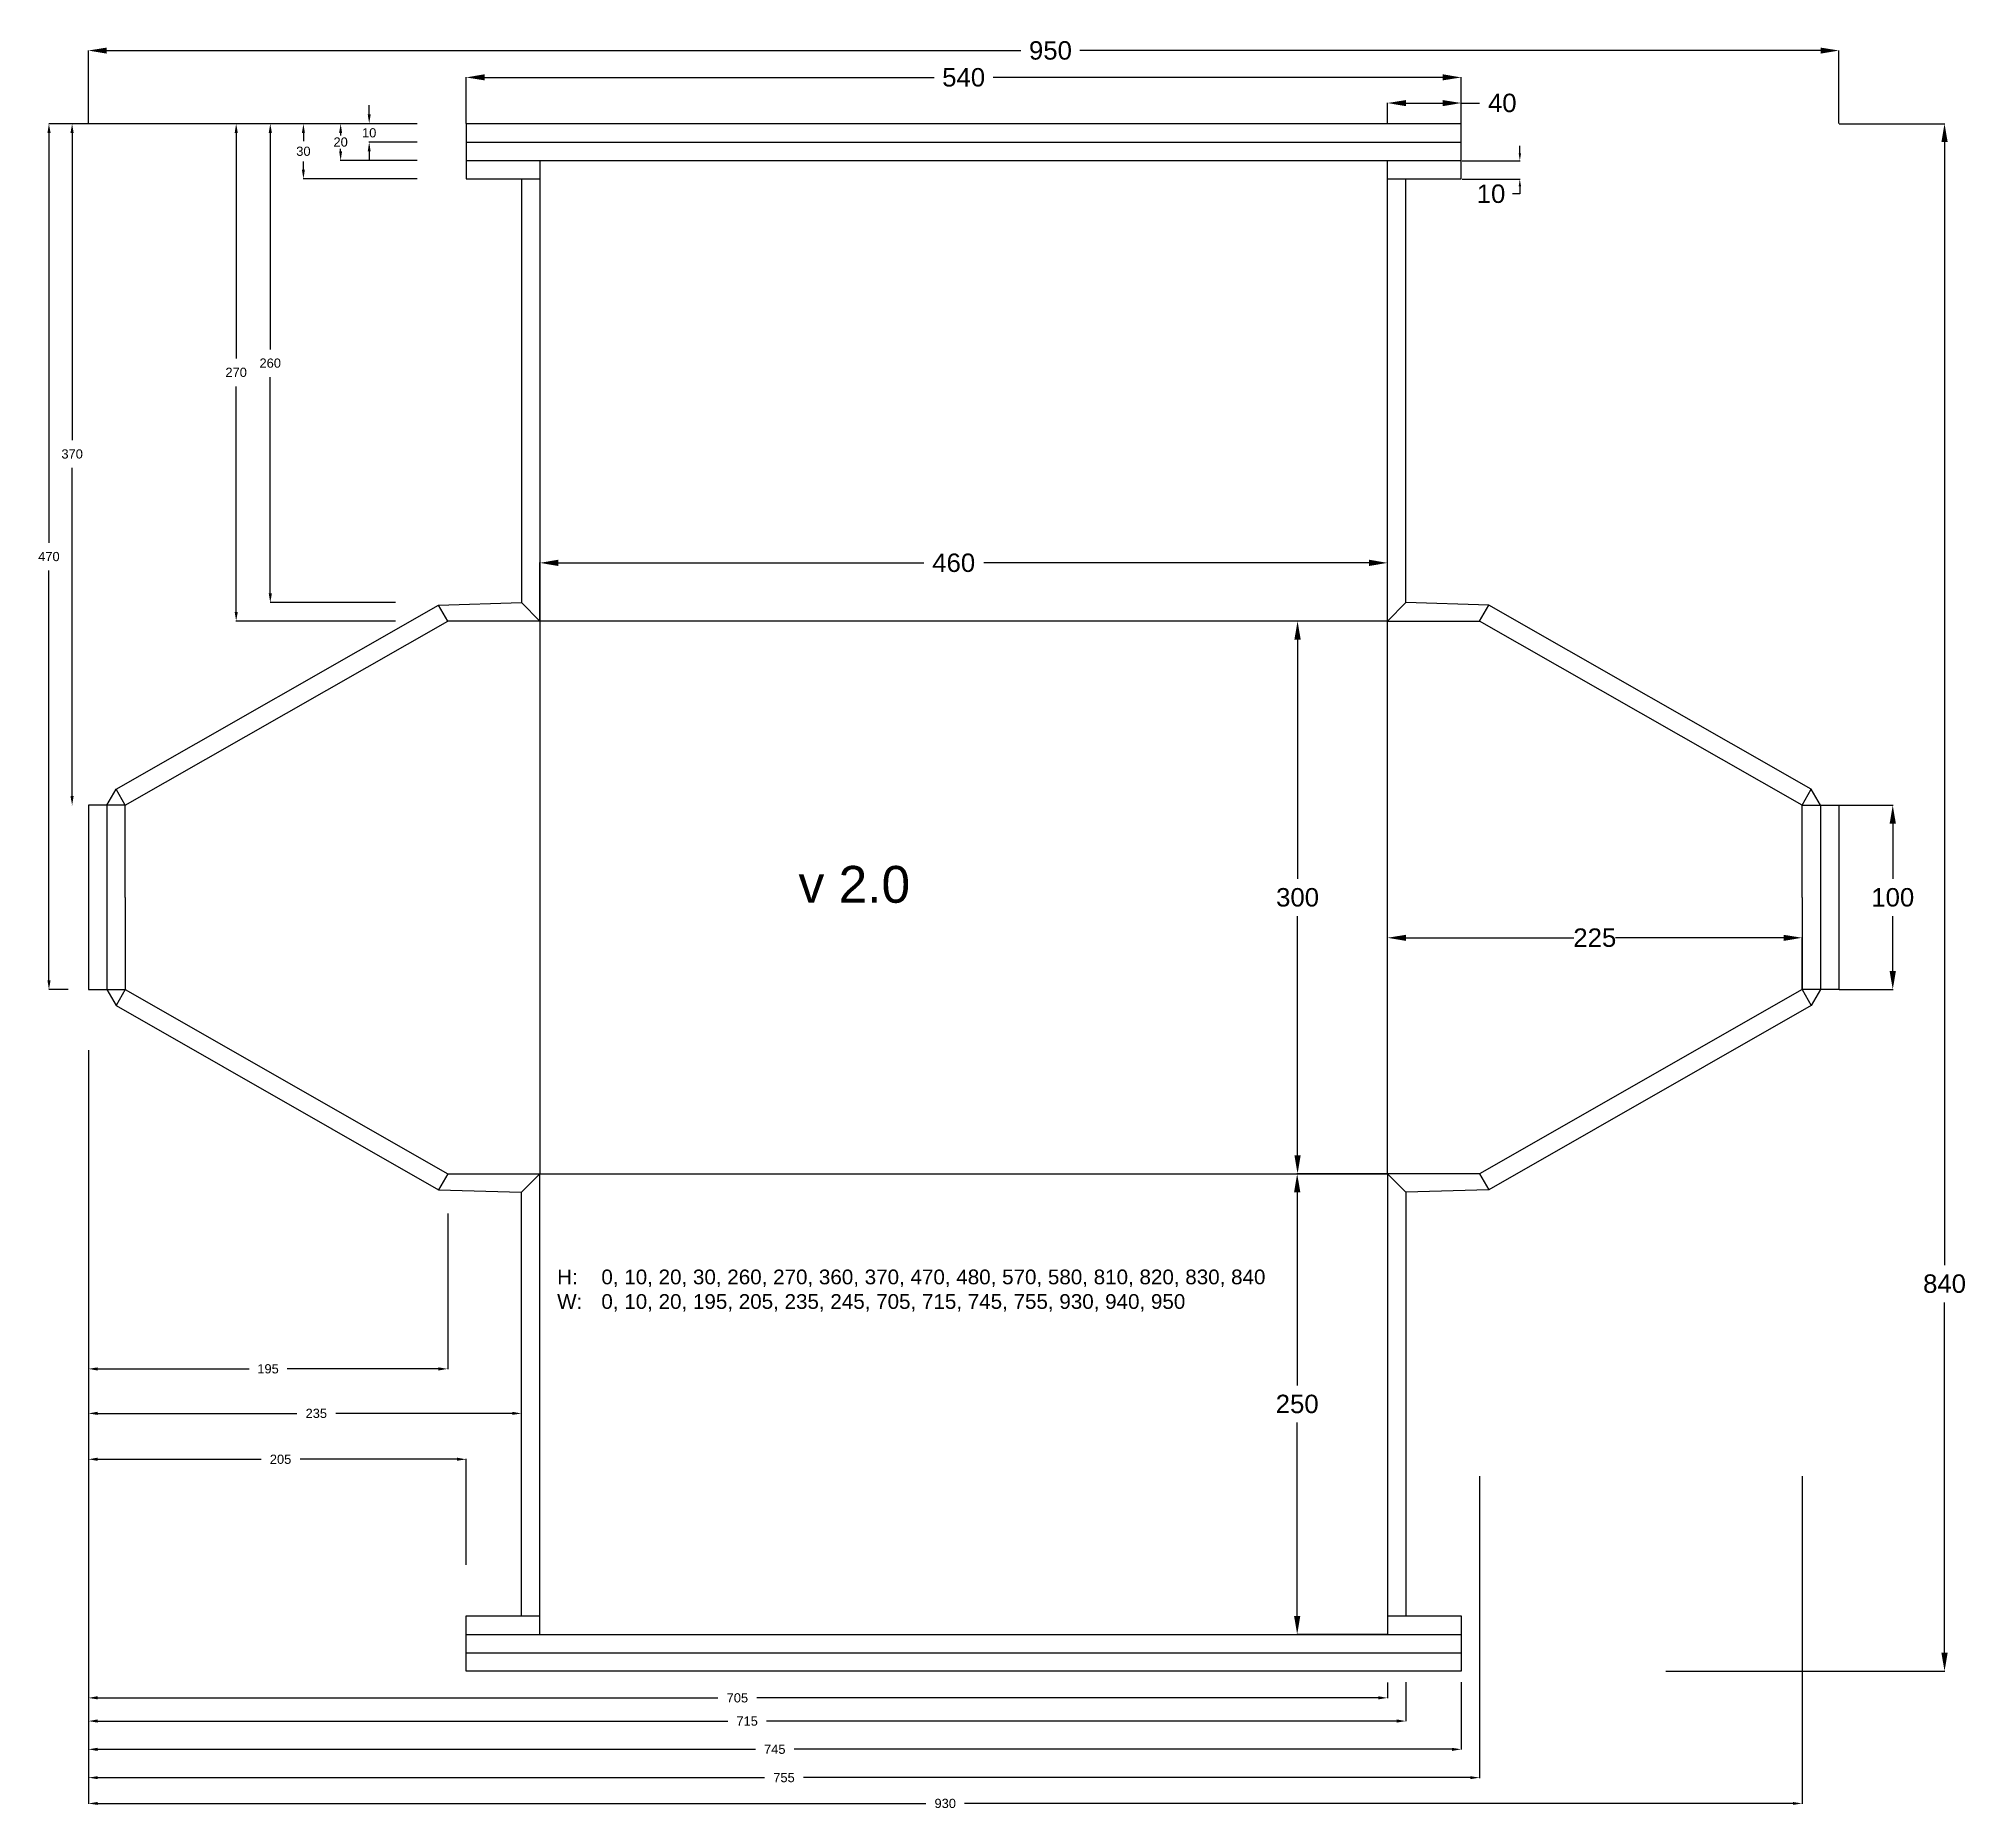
# Model space of a CAD drawing. Header units: inches. Extents: x -62 to 984, y -114 to 847.
import ezdxf

# ---------------------------------------------------------------- set-up
doc = ezdxf.new("R2010")
doc.units = ezdxf.units.IN
doc.header["$MEASUREMENT"] = 0
doc.styles.get("Standard").update_dxf_attribs({"font": 'arial.ttf'})
doc.dimstyles.new('Annotative', dxfattribs={"dimscale": 0, "dimtxt": 0.18, "dimasz": 0.18, "dimexe": 0.18, "dimexo": 0.0625, "dimgap": 0.09, "dimtad": 0, "dimtih": 1, "dimtoh": 1, "dimdec": 4, "dimzin": 0, "dimdsep": 46, "dimtxsty": 'Standard', "dimcen": 0.09, "dimadec": 0, "dimazin": 0, "dimtfac": 1, "dimtdec": 4, "dimtofl": 0, "dimtmove": 0, "dimatfit": 3, "dimfxl": 1, "dimtolj": 1, "dimtzin": 0, "dimarcsym": 0})
doc.dimstyles.get("Standard").update_dxf_attribs({"dimtxt": 0.18, "dimasz": 0.18, "dimexe": 0.18, "dimexo": 0.0625, "dimgap": 0.09, "dimtad": 0, "dimtih": 1, "dimtoh": 1, "dimdec": 4, "dimzin": 0, "dimdsep": 46, "dimtxsty": 'Standard', "dimcen": 0.09, "dimadec": 0, "dimazin": 0, "dimtfac": 1, "dimtdec": 4, "dimtofl": 0, "dimtmove": 0, "dimatfit": 3, "dimfxl": 1, "dimtolj": 1, "dimtzin": 0, "dimarcsym": 0})

# ---------------------------------------------------------------- blocks, each defined once
blk = doc.blocks.new('*D1')
at = {"color": 0, "lineweight": -2, "transparency": 16777216}
for p, q in [((210, 531.3), (210, 563)), ((220, 562.8), (418.4, 562.8)), ((660, 562.8), (450.9, 562.8)), ((670, 531.3), (670, 563))]:
    blk.add_line(p, q, dxfattribs=at)
at = {"color": 0, "transparency": 16777216}
for points in [[(220, 564.5), (220, 561.1), (210, 562.8)], [(660, 564.5), (660, 561.1), (670, 562.8)]]:
    blk.add_solid(points, dxfattribs=at)
at = {"layer": 'Defpoints', "color": 0, "transparency": 16777216}
for p in [(670, 562.8), (210, 531.2), (670, 531.2)]:
    blk.add_point(p, dxfattribs=at)
at = {"color": 0, "transparency": 16777216, "insert": (434.6, 562.8), "char_height": 10, "attachment_point": 5}
blk.add_mtext('\\A1;460', dxfattribs=at)
blk = doc.blocks.new('*D2')
at = {"color": 0, "lineweight": -2, "transparency": 16777216}
for p, q in [((669.9, 531.2), (621, 531.2)), ((621.2, 521.2), (621.2, 391.3)), ((621.2, 241.2), (621.2, 371.1)), ((669.9, 231.2), (621, 231.2))]:
    blk.add_line(p, q, dxfattribs=at)
at = {"color": 0, "transparency": 16777216}
for points in [[(619.5, 521.2), (622.9, 521.2), (621.2, 531.2)], [(619.5, 241.2), (622.9, 241.2), (621.2, 231.2)]]:
    blk.add_solid(points, dxfattribs=at)
at = {"layer": 'Defpoints', "color": 0, "transparency": 16777216}
for p in [(670, 531.2), (621.2, 231.2), (670, 231.2)]:
    blk.add_point(p, dxfattribs=at)
at = {"color": 0, "transparency": 16777216, "insert": (621.2, 381.2), "char_height": 10, "attachment_point": 5}
blk.add_mtext('\\A1;300', dxfattribs=at)
blk = doc.blocks.new('*D3')
at = {"color": 0, "lineweight": -2, "transparency": 16777216}
for p, q in [((669.9, 231.2), (620.8, 231.2)), ((621, 221.2), (621, 116.3)), ((621, -8.8), (621, 96.1)), ((669.9, -18.8), (620.8, -18.8))]:
    blk.add_line(p, q, dxfattribs=at)
at = {"color": 0, "transparency": 16777216}
for points in [[(619.3, 221.2), (622.7, 221.2), (621, 231.2)], [(619.3, -8.8), (622.7, -8.8), (621, -18.8)]]:
    blk.add_solid(points, dxfattribs=at)
at = {"layer": 'Defpoints', "color": 0, "transparency": 16777216}
for p in [(670, 231.2), (621, -18.8), (670, -18.8)]:
    blk.add_point(p, dxfattribs=at)
at = {"color": 0, "transparency": 16777216, "insert": (621, 106.2), "char_height": 10, "attachment_point": 5}
blk.add_mtext('\\A1;250', dxfattribs=at)
blk = doc.blocks.new('*D5')
at = {"color": 0, "lineweight": -2, "transparency": 16777216}
for p, q in [((915.1, 431.2), (944.4, 431.2)), ((944.2, 421.2), (944.2, 391.3)), ((944.2, 341.2), (944.2, 371.1)), ((915.1, 331.2), (944.4, 331.2))]:
    blk.add_line(p, q, dxfattribs=at)
at = {"color": 0, "transparency": 16777216}
for points in [[(942.5, 421.2), (945.9, 421.2), (944.2, 431.2)], [(942.5, 341.2), (945.9, 341.2), (944.2, 331.2)]]:
    blk.add_solid(points, dxfattribs=at)
at = {"layer": 'Defpoints', "color": 0, "transparency": 16777216}
for p in [(915, 431.2), (915, 331.2), (944.2, 331.2)]:
    blk.add_point(p, dxfattribs=at)
at = {"color": 0, "transparency": 16777216, "insert": (944.2, 381.2), "char_height": 10, "attachment_point": 5}
blk.add_mtext('\\A1;100', dxfattribs=at)
blk = doc.blocks.new('*D6')
at = {"color": 0, "lineweight": -2, "transparency": 16777216}
for p, q in [((670, 801.3), (670, 812.5)), ((680, 812.4), (700, 812.4)), ((710, 801.3), (710, 812.5)), ((710, 812.4), (720, 812.4))]:
    blk.add_line(p, q, dxfattribs=at)
at = {"color": 0, "transparency": 16777216}
for points in [[(680, 814), (680, 810.7), (670, 812.4)], [(700, 814), (700, 810.7), (710, 812.4)]]:
    blk.add_solid(points, dxfattribs=at)
at = {"layer": 'Defpoints', "color": 0, "transparency": 16777216}
for p in [(710, 812.4), (670, 801.2), (710, 801.2)]:
    blk.add_point(p, dxfattribs=at)
at = {"color": 0, "transparency": 16777216, "insert": (732.3, 812.4), "char_height": 10, "attachment_point": 5}
blk.add_mtext('\\A1;40', dxfattribs=at)
blk = doc.blocks.new('*D7')
at = {"color": 0, "lineweight": -2, "transparency": 16777216}
for p, q in [((741.8, 785.1), (741.8, 789.1)), ((710.5, 781.1), (742, 781.1)), ((710.5, 771.1), (742, 771.1)), ((741.8, 767.1), (741.8, 763.1)), ((741.8, 763.1), (737.8, 763.1))]:
    blk.add_line(p, q, dxfattribs=at)
at = {"color": 0, "transparency": 16777216}
for points in [[(741.2, 785.1), (742.5, 785.1), (741.8, 781.1)], [(741.2, 767.1), (742.5, 767.1), (741.8, 771.1)]]:
    blk.add_solid(points, dxfattribs=at)
at = {"layer": 'Defpoints', "color": 0, "transparency": 16777216}
for p in [(710.5, 781.1), (710.5, 771.1), (741.8, 771.1)]:
    blk.add_point(p, dxfattribs=at)
at = {"color": 0, "transparency": 16777216, "insert": (726.2, 763.1), "char_height": 10, "attachment_point": 5}
blk.add_mtext('\\A1;10', dxfattribs=at)
blk = doc.blocks.new('*D8')
at = {"color": 0, "lineweight": -2, "transparency": 16777216}
for p, q in [((-35, 801.3), (-35, 841)), ((-25, 840.9), (471.1, 840.9)), ((905, 840.9), (503.1, 840.9)), ((915, 801.3), (915, 841))]:
    blk.add_line(p, q, dxfattribs=at)
at = {"color": 0, "transparency": 16777216}
for points in [[(-25, 842.5), (-25, 839.2), (-35, 840.9)], [(905, 842.5), (905, 839.2), (915, 840.9)]]:
    blk.add_solid(points, dxfattribs=at)
at = {"layer": 'Defpoints', "color": 0, "transparency": 16777216}
for p in [(915, 840.9), (-35, 801.2), (915, 801.2)]:
    blk.add_point(p, dxfattribs=at)
at = {"color": 0, "transparency": 16777216, "insert": (487.1, 840.9), "char_height": 10, "attachment_point": 5}
blk.add_mtext('\\A1;950', dxfattribs=at)
blk = doc.blocks.new('*D9')
at = {"color": 0, "lineweight": -2, "transparency": 16777216}
for p, q in [((915.1, 801.2), (972.5, 801.2)), ((972.3, 791.2), (972.3, 181.6)), ((972.3, -28.8), (972.3, 161.4)), ((821, -38.8), (972.5, -38.8))]:
    blk.add_line(p, q, dxfattribs=at)
at = {"color": 0, "transparency": 16777216}
for points in [[(970.6, 791.2), (974, 791.2), (972.3, 801.2)], [(970.6, -28.8), (974, -28.8), (972.3, -38.8)]]:
    blk.add_solid(points, dxfattribs=at)
at = {"layer": 'Defpoints', "color": 0, "transparency": 16777216}
for p in [(915, 801.2), (821, -38.8), (972.3, -38.8)]:
    blk.add_point(p, dxfattribs=at)
at = {"color": 0, "transparency": 16777216, "insert": (972.3, 171.5), "char_height": 10, "attachment_point": 5}
blk.add_mtext('\\A1;840', dxfattribs=at)
blk = doc.blocks.new('*D10')
at = {"color": 0, "lineweight": -2, "transparency": 16777216}
for p, q in [((170, 801.3), (170, 826.5)), ((180, 826.3), (424, 826.3)), ((700, 826.3), (456, 826.3)), ((710, 801.3), (710, 826.5))]:
    blk.add_line(p, q, dxfattribs=at)
at = {"color": 0, "transparency": 16777216}
for points in [[(180, 828), (180, 824.7), (170, 826.3)], [(700, 828), (700, 824.7), (710, 826.3)]]:
    blk.add_solid(points, dxfattribs=at)
at = {"layer": 'Defpoints', "color": 0, "transparency": 16777216}
for p in [(170, 826.3), (170, 801.2), (710, 801.2)]:
    blk.add_point(p, dxfattribs=at)
at = {"color": 0, "transparency": 16777216, "insert": (440, 826.3), "char_height": 10, "attachment_point": 5}
blk.add_mtext('\\A1;540', dxfattribs=at)
blk = doc.blocks.new('*D19')
at = {"color": 0, "lineweight": -2, "transparency": 16777216}
for p, q in [((117.4, 806.2), (117.4, 811.2)), ((143.5, 801.2), (117.2, 801.2)), ((143.5, 791.2), (117.2, 791.2)), ((117.4, 786.2), (117.4, 781.2))]:
    blk.add_line(p, q, dxfattribs=at)
at = {"color": 0, "transparency": 16777216}
for points in [[(116.6, 806.2), (118.2, 806.2), (117.4, 801.2)], [(116.6, 786.2), (118.2, 786.2), (117.4, 791.2)]]:
    blk.add_solid(points, dxfattribs=at)
at = {"layer": 'Defpoints', "color": 0, "transparency": 16777216}
for p in [(143.6, 801.2), (117.4, 791.2), (143.6, 791.2)]:
    blk.add_point(p, dxfattribs=at)
at = {"color": 0, "transparency": 16777216, "insert": (117.4, 796.2), "char_height": 5, "attachment_point": 5}
blk.add_mtext('\\A1;10', dxfattribs=at)
blk = doc.blocks.new('*D20')
at = {"color": 0, "lineweight": -2, "transparency": 16777216}
for p, q in [((143.5, 801.2), (101.7, 801.2)), ((101.9, 796.2), (101.9, 794.7)), ((101.9, 786.2), (101.9, 787.6)), ((143.5, 781.2), (101.7, 781.2))]:
    blk.add_line(p, q, dxfattribs=at)
at = {"color": 0, "transparency": 16777216}
for points in [[(101.1, 796.2), (102.7, 796.2), (101.9, 801.2)], [(101.1, 786.2), (102.7, 786.2), (101.9, 781.2)]]:
    blk.add_solid(points, dxfattribs=at)
at = {"layer": 'Defpoints', "color": 0, "transparency": 16777216}
for p in [(143.6, 801.2), (101.9, 781.2), (143.6, 781.2)]:
    blk.add_point(p, dxfattribs=at)
at = {"color": 0, "transparency": 16777216, "insert": (101.9, 791.2), "char_height": 5, "attachment_point": 5}
blk.add_mtext('\\A1;20', dxfattribs=at)
blk = doc.blocks.new('*D21')
at = {"color": 0, "lineweight": -2, "transparency": 16777216}
for p, q in [((143.5, 801.2), (81.5, 801.2)), ((81.7, 796.2), (81.7, 791.7)), ((81.7, 776.2), (81.7, 780.6)), ((143.5, 771.2), (81.5, 771.2))]:
    blk.add_line(p, q, dxfattribs=at)
at = {"color": 0, "transparency": 16777216}
for points in [[(80.9, 796.2), (82.5, 796.2), (81.7, 801.2)], [(80.9, 776.2), (82.5, 776.2), (81.7, 771.2)]]:
    blk.add_solid(points, dxfattribs=at)
at = {"layer": 'Defpoints', "color": 0, "transparency": 16777216}
for p in [(143.6, 801.2), (81.7, 771.2), (143.6, 771.2)]:
    blk.add_point(p, dxfattribs=at)
at = {"color": 0, "transparency": 16777216, "insert": (81.7, 786.2), "char_height": 5, "attachment_point": 5}
blk.add_mtext('\\A1;30', dxfattribs=at)
blk = doc.blocks.new('*D27')
at = {"color": 0, "lineweight": -2, "transparency": 16777216}
for p, q in [((143.5, 801.2), (63.6, 801.2)), ((63.7, 796.2), (63.7, 678.7)), ((63.7, 546.2), (63.7, 663.6)), ((131.7, 541.2), (63.6, 541.2))]:
    blk.add_line(p, q, dxfattribs=at)
at = {"color": 0, "transparency": 16777216}
for points in [[(62.9, 796.2), (64.6, 796.2), (63.7, 801.2)], [(62.9, 546.2), (64.6, 546.2), (63.7, 541.2)]]:
    blk.add_solid(points, dxfattribs=at)
at = {"layer": 'Defpoints', "color": 0, "transparency": 16777216}
for p in [(143.6, 801.2), (63.7, 541.2), (131.7, 541.2)]:
    blk.add_point(p, dxfattribs=at)
at = {"color": 0, "transparency": 16777216, "insert": (63.7, 671.2), "char_height": 5, "attachment_point": 5}
blk.add_mtext('\\A1;260', dxfattribs=at)
blk = doc.blocks.new('*D28')
at = {"color": 0, "lineweight": -2, "transparency": 16777216}
for p, q in [((143.5, 801.2), (45.1, 801.2)), ((45.2, 796.2), (45.2, 673.7)), ((45.2, 536.2), (45.2, 658.6)), ((131.7, 531.2), (45.1, 531.2))]:
    blk.add_line(p, q, dxfattribs=at)
at = {"color": 0, "transparency": 16777216}
for points in [[(44.4, 796.2), (46.1, 796.2), (45.2, 801.2)], [(44.4, 536.2), (46.1, 536.2), (45.2, 531.2)]]:
    blk.add_solid(points, dxfattribs=at)
at = {"layer": 'Defpoints', "color": 0, "transparency": 16777216}
for p in [(143.6, 801.2), (45.2, 531.2), (131.7, 531.2)]:
    blk.add_point(p, dxfattribs=at)
at = {"color": 0, "transparency": 16777216, "insert": (45.2, 666.2), "char_height": 5, "attachment_point": 5}
blk.add_mtext('\\A1;270', dxfattribs=at)
blk = doc.blocks.new('*D29')
at = {"color": 0, "lineweight": -2, "transparency": 16777216}
for p, q in [((143.5, 801.2), (-44, 801.2)), ((-43.8, 796.2), (-43.8, 629.4)), ((-43.8, 436.2), (-43.8, 614.3)), ((-43.9, 431.2), (-44, 431.2))]:
    blk.add_line(p, q, dxfattribs=at)
at = {"color": 0, "transparency": 16777216}
for points in [[(-44.7, 796.2), (-43, 796.2), (-43.8, 801.2)], [(-44.7, 436.2), (-43, 436.2), (-43.8, 431.2)]]:
    blk.add_solid(points, dxfattribs=at)
at = {"layer": 'Defpoints', "color": 0, "transparency": 16777216}
for p in [(143.6, 801.2), (-43.8, 431.2), (-43.8, 431.2)]:
    blk.add_point(p, dxfattribs=at)
at = {"color": 0, "transparency": 16777216, "insert": (-43.8, 621.9), "char_height": 5, "attachment_point": 5}
blk.add_mtext('\\A1;370', dxfattribs=at)
blk = doc.blocks.new('*D30')
at = {"color": 0, "lineweight": -2, "transparency": 16777216}
for p, q in [((143.5, 801.2), (-56.5, 801.2)), ((-56.4, 796.2), (-56.4, 573.7)), ((-56.4, 336.2), (-56.4, 558.6)), ((-45.9, 331.2), (-56.5, 331.2))]:
    blk.add_line(p, q, dxfattribs=at)
at = {"color": 0, "transparency": 16777216}
for points in [[(-57.2, 796.2), (-55.5, 796.2), (-56.4, 801.2)], [(-57.2, 336.2), (-55.5, 336.2), (-56.4, 331.2)]]:
    blk.add_solid(points, dxfattribs=at)
at = {"layer": 'Defpoints', "color": 0, "transparency": 16777216}
for p in [(143.6, 801.2), (-56.4, 331.2), (-45.8, 331.2)]:
    blk.add_point(p, dxfattribs=at)
at = {"color": 0, "transparency": 16777216, "insert": (-56.4, 566.2), "char_height": 5, "attachment_point": 5}
blk.add_mtext('\\A1;470', dxfattribs=at)
blk = doc.blocks.new('*D31')
at = {"color": 0, "lineweight": -2, "transparency": 16777216}
for p, q in [((670, 231.3), (670, 359.4)), ((680, 359.3), (771.2, 359.3)), ((885, 359.3), (793.8, 359.3)), ((895, 331.3), (895, 359.4))]:
    blk.add_line(p, q, dxfattribs=at)
at = {"color": 0, "transparency": 16777216}
for points in [[(680, 360.9), (680, 357.6), (670, 359.3)], [(885, 360.9), (885, 357.6), (895, 359.3)]]:
    blk.add_solid(points, dxfattribs=at)
at = {"layer": 'Defpoints', "color": 0, "transparency": 16777216}
for p in [(895, 359.3), (895, 331.2), (670, 231.2)]:
    blk.add_point(p, dxfattribs=at)
at = {"color": 0, "transparency": 16777216, "insert": (782.5, 359.3), "char_height": 10, "attachment_point": 5}
blk.add_mtext('\\A1;225', dxfattribs=at)
blk = doc.blocks.new('*D32')
at = {"color": 0, "lineweight": -2, "transparency": 16777216}
for p, q in [((-35, 298.3), (-35, 76.1)), ((-30, 76.2), (58.7, 76.2)), ((165, 76.2), (79.9, 76.2)), ((170, 18.9), (170, 76.4))]:
    blk.add_line(p, q, dxfattribs=at)
at = {"color": 0, "transparency": 16777216}
for points in [[(-30, 77.1), (-30, 75.4), (-35, 76.2)], [(165, 77.1), (165, 75.4), (170, 76.2)]]:
    blk.add_solid(points, dxfattribs=at)
at = {"layer": 'Defpoints', "color": 0, "transparency": 16777216}
for p in [(-35, 298.3), (170, 76.2), (170, 18.8)]:
    blk.add_point(p, dxfattribs=at)
at = {"color": 0, "transparency": 16777216, "insert": (69.3, 76.2), "char_height": 5, "attachment_point": 5}
blk.add_mtext('\\A1;205', dxfattribs=at)
blk = doc.blocks.new('*D33')
at = {"color": 0, "lineweight": -2, "transparency": 16777216}
for p, q in [((-35, 298.3), (-35, 101)), ((-30, 101.1), (78.1, 101.1)), ((195, 101.1), (99.3, 101.1)), ((200, -8.7), (200, 101.3))]:
    blk.add_line(p, q, dxfattribs=at)
at = {"color": 0, "transparency": 16777216}
for points in [[(-30, 102), (-30, 100.3), (-35, 101.1)], [(195, 102), (195, 100.3), (200, 101.1)]]:
    blk.add_solid(points, dxfattribs=at)
at = {"layer": 'Defpoints', "color": 0, "transparency": 16777216}
for p in [(-35, 298.3), (200, 101.1), (200, -8.8)]:
    blk.add_point(p, dxfattribs=at)
at = {"color": 0, "transparency": 16777216, "insert": (88.7, 101.1), "char_height": 5, "attachment_point": 5}
blk.add_mtext('\\A1;235', dxfattribs=at)
blk = doc.blocks.new('*D34')
at = {"color": 0, "lineweight": -2, "transparency": 16777216}
for p, q in [((-35, 298.3), (-35, 125.1)), ((160, 209.6), (160, 125.1)), ((-30, 125.3), (52.2, 125.3)), ((155, 125.3), (72.8, 125.3))]:
    blk.add_line(p, q, dxfattribs=at)
at = {"color": 0, "transparency": 16777216}
for points in [[(-30, 126.1), (-30, 124.4), (-35, 125.3)], [(155, 126.1), (155, 124.4), (160, 125.3)]]:
    blk.add_solid(points, dxfattribs=at)
at = {"layer": 'Defpoints', "color": 0, "transparency": 16777216}
for p in [(-35, 298.3), (160, 209.7), (160, 125.3)]:
    blk.add_point(p, dxfattribs=at)
at = {"color": 0, "transparency": 16777216, "insert": (62.5, 125.3), "char_height": 5, "attachment_point": 5}
blk.add_mtext('\\A1;195', dxfattribs=at)
blk = doc.blocks.new('*D35')
at = {"color": 0, "lineweight": -2, "transparency": 16777216}
for p, q in [((-35, 298.3), (-35, -53.5)), ((670, -44.9), (670, -53.5)), ((-30, -53.3), (306.6, -53.3)), ((665, -53.3), (327.7, -53.3))]:
    blk.add_line(p, q, dxfattribs=at)
at = {"color": 0, "transparency": 16777216}
for points in [[(-30, -52.4), (-30, -54.1), (-35, -53.3)], [(665, -52.4), (665, -54.1), (670, -53.3)]]:
    blk.add_solid(points, dxfattribs=at)
at = {"layer": 'Defpoints', "color": 0, "transparency": 16777216}
for p in [(-35, 298.3), (670, -44.8), (670, -53.3)]:
    blk.add_point(p, dxfattribs=at)
at = {"color": 0, "transparency": 16777216, "insert": (317.2, -53.3), "char_height": 5, "attachment_point": 5}
blk.add_mtext('\\A1;705', dxfattribs=at)
blk = doc.blocks.new('*D36')
at = {"color": 0, "lineweight": -2, "transparency": 16777216}
for p, q in [((-35, 298.3), (-35, -66)), ((680, -44.8), (680, -66)), ((-30, -65.9), (312, -65.9)), ((675, -65.9), (333, -65.9))]:
    blk.add_line(p, q, dxfattribs=at)
at = {"color": 0, "transparency": 16777216}
for points in [[(-30, -65), (-30, -66.7), (-35, -65.9)], [(675, -65), (675, -66.7), (680, -65.9)]]:
    blk.add_solid(points, dxfattribs=at)
at = {"layer": 'Defpoints', "color": 0, "transparency": 16777216}
for p in [(-35, 298.3), (680, -44.7), (680, -65.9)]:
    blk.add_point(p, dxfattribs=at)
at = {"color": 0, "transparency": 16777216, "insert": (322.5, -65.9), "char_height": 5, "attachment_point": 5}
blk.add_mtext('\\A1;715', dxfattribs=at)
blk = doc.blocks.new('*D37')
at = {"color": 0, "lineweight": -2, "transparency": 16777216}
for p, q in [((-35, 298.3), (-35, -81.4)), ((710, -44.8), (710, -81.4)), ((-30, -81.2), (327, -81.2)), ((705, -81.2), (348, -81.2))]:
    blk.add_line(p, q, dxfattribs=at)
at = {"color": 0, "transparency": 16777216}
for points in [[(-30, -80.4), (-30, -82.1), (-35, -81.2)], [(705, -80.4), (705, -82.1), (710, -81.2)]]:
    blk.add_solid(points, dxfattribs=at)
at = {"layer": 'Defpoints', "color": 0, "transparency": 16777216}
for p in [(-35, 298.3), (710, -44.7), (710, -81.2)]:
    blk.add_point(p, dxfattribs=at)
at = {"color": 0, "transparency": 16777216, "insert": (337.5, -81.2), "char_height": 5, "attachment_point": 5}
blk.add_mtext('\\A1;745', dxfattribs=at)
blk = doc.blocks.new('*D38')
at = {"color": 0, "lineweight": -2, "transparency": 16777216}
for p, q in [((-35, 298.3), (-35, -96.8)), ((720, 67.1), (720, -96.8)), ((-30, -96.6), (332, -96.6)), ((715, -96.6), (353, -96.6))]:
    blk.add_line(p, q, dxfattribs=at)
at = {"color": 0, "transparency": 16777216}
for points in [[(-30, -95.8), (-30, -97.4), (-35, -96.6)], [(715, -95.8), (715, -97.4), (720, -96.6)]]:
    blk.add_solid(points, dxfattribs=at)
at = {"layer": 'Defpoints', "color": 0, "transparency": 16777216}
for p in [(-35, 298.3), (720, 67.2), (720, -96.6)]:
    blk.add_point(p, dxfattribs=at)
at = {"color": 0, "transparency": 16777216, "insert": (342.5, -96.6), "char_height": 5, "attachment_point": 5}
blk.add_mtext('\\A1;755', dxfattribs=at)
blk = doc.blocks.new('*D39')
at = {"color": 0, "lineweight": -2, "transparency": 16777216}
for p, q in [((-35, 298.3), (-35, -110.8)), ((895, 67.1), (895, -110.8)), ((-30, -110.6), (419.5, -110.6)), ((890, -110.6), (440.5, -110.6))]:
    blk.add_line(p, q, dxfattribs=at)
at = {"color": 0, "transparency": 16777216}
for points in [[(-30, -109.8), (-30, -111.4), (-35, -110.6)], [(890, -109.8), (890, -111.4), (895, -110.6)]]:
    blk.add_solid(points, dxfattribs=at)
at = {"layer": 'Defpoints', "color": 0, "transparency": 16777216}
for p in [(-35, 298.3), (895, 67.2), (895, -110.6)]:
    blk.add_point(p, dxfattribs=at)
at = {"color": 0, "transparency": 16777216, "insert": (430, -110.6), "char_height": 5, "attachment_point": 5}
blk.add_mtext('\\A1;930', dxfattribs=at)

msp = doc.modelspace()

# ---------------------------------------------------------------- linework, layer by layer
for p, q in [((710, 801.2), (170, 801.2)), ((170, 801.2), (170, 771.2)), ((710, 771.2), (710, 801.2)), ((170, 791.2), (710, 791.2)), ((170, 781.2), (710, 781.2)), ((210, 781.2), (210, 531.2)), ((670, 531.2), (670, 781.2)), ((170, 771.2), (210, 771.2)), ((200, 771.2), (200, 541.2)), ((670, 771.2), (710, 771.2)), ((680, 541.2), (680, 771.2)), ((-20, 439.9), (155, 539.9)), ((155, 539.9), (200, 541.2)), ((160, 531.2), (155, 539.9)), ((200, 541.2), (210, 531.2)), ((680, 541.2), (670, 531.2)), ((725, 539.9), (680, 541.2)), ((720, 531.2), (725, 539.9)), ((900, 439.9), (725, 539.9)), ((-15, 431.2), (160, 531.2)), ((210, 531.2), (160, 531.2)), ((670, 531.2), (210, 531.2)), ((210, 531.2), (210, 231.2)), ((670, 231.2), (670, 531.2)), ((670, 531.2), (720, 531.2)), ((895, 431.2), (720, 531.2)), ((-25, 431.2), (-20, 439.9)), ((-15, 431.2), (-20, 439.9)), ((895, 431.2), (900, 439.9)), ((905, 431.2), (900, 439.9)), ((-15, 431.2), (-35, 431.2)), ((-35, 431.2), (-35, 331.2)), ((-25, 431.2), (-25, 331.2)), ((-15, 381.2), (-15, 431.2)), ((895, 381.2), (895, 431.2)), ((895, 431.2), (915, 431.2)), ((905, 431.2), (905, 331.2)), ((915, 431.2), (915, 331.2)), ((-15, 381.2), (-15, 331.2)), ((895, 381.2), (895, 331.2)), ((-35, 331.2), (-15, 331.2)), ((-25, 331.2), (-20, 322.5)), ((-15, 331.2), (-20, 322.5)), ((-15, 331.2), (160, 231.2)), ((895, 331.2), (720, 231.2)), ((895, 331.2), (900, 322.5)), ((915, 331.2), (895, 331.2)), ((905, 331.2), (900, 322.5)), ((-20, 322.5), (155, 222.5)), ((900, 322.5), (725, 222.5)), ((160, 231.2), (155, 222.5)), ((160, 231.2), (210, 231.2)), ((200, 221.2), (210, 231.2)), ((210, 231.2), (670, 231.2)), ((210, -18.8), (210, 231.2)), ((670, 231.2), (670, -18.8)), ((680, 221.2), (670, 231.2)), ((720, 231.2), (670, 231.2)), ((720, 231.2), (725, 222.5)), ((155, 222.5), (200, 221.2)), ((200, -8.8), (200, 221.2)), ((725, 222.5), (680, 221.2)), ((680, 221.2), (680, -8.8)), ((170, -38.8), (170, -8.8)), ((170, -8.8), (210, -8.8)), ((670, -8.8), (710, -8.8)), ((710, -8.8), (710, -38.8)), ((170, -18.8), (710, -18.8)), ((170, -28.8), (710, -28.8)), ((710, -38.8), (170, -38.8))]:
    msp.add_line(p, q)

# ---------------------------------------------------------------- texts
at = {"attachment_point": 1}
for s, width, heights, insert, char_height in [('v 2.0', 61.89, [0], (350.4, 398.3), 20), ('\\pi-24,l32,t32;H:^I0, 10, 20, 30, 260, 270, 360, 370, 470, 480, 570, 580, 810, 820, 830, 840\\PW:^I0, 10, 20, 195, 205, 235, 245, 705, 715, 745, 755, 930, 940, 950', 507.988, [35.2], (211.4, 179.2), 8)]:
    msp.add_mtext_dynamic_manual_height_columns(s, width=width, gutter_width=1, heights=heights, dxfattribs=dict(at, insert=insert, char_height=char_height))

# ---------------------------------------------------------------- dimensions: what is measured, and where the dimension line sits
for base, p1, p2, dimstyle, override, picture, middle in [((915, 840.9), (-35, 801.2), (915, 801.2), 'Standard', {"dimtxt": 10, "dimasz": 10, "dimgap": 5, "dimdec": 0}, '*D8', (487.1, 840.9)), ((670, 562.8), (210, 531.2), (670, 531.2), 'Standard', {"dimtxt": 10, "dimasz": 10, "dimgap": 5, "dimdec": 0}, '*D1', (434.6, 562.8)), ((170, 76.2), (-35, 298.3), (170, 18.8), 'Annotative', {"dimtxt": 5, "dimasz": 5, "dimgap": 5, "dimdec": 0}, '*D32', (69.3, 76.2)), ((200, 101.1), (-35, 298.3), (200, -8.8), 'Annotative', {"dimtxt": 5, "dimasz": 5, "dimgap": 5, "dimdec": 0}, '*D33', (88.7, 101.1)), ((670, -53.3), (-35, 298.3), (670, -44.8), 'Annotative', {"dimtxt": 5, "dimasz": 5, "dimgap": 5, "dimdec": 0}, '*D35', (317.2, -53.3))]:
    dim = msp.add_linear_dim(base=base, p1=p1, p2=p2, dimstyle=dimstyle, override=override)
    dim.commit()
    dim.dimension.update_dxf_attribs({"geometry": picture, "text_midpoint": middle, "dimtype": 160})
for base, p1, p2, dimstyle, override, picture, middle in [((170, 826.3), (710, 801.2), (170, 801.2), 'Standard', {"dimtxt": 10, "dimasz": 10, "dimgap": 5, "dimdec": 0}, '*D10', (440, 826.3)), ((710, 812.4), (670, 801.2), (710, 801.2), 'Standard', {"dimtxt": 10, "dimasz": 10, "dimgap": 5, "dimdec": 0}, '*D6', (732.3, 812.4)), ((895, 359.3), (670, 231.2), (895, 331.2), 'Annotative', {"dimtxt": 10, "dimasz": 10, "dimdec": 0}, '*D31', (782.5, 359.3)), ((160, 125.3), (-35, 298.3), (160, 209.7), 'Annotative', {"dimtxt": 5, "dimasz": 5, "dimgap": 5, "dimdec": 0}, '*D34', (62.5, 125.3)), ((680, -65.9), (-35, 298.3), (680, -44.7), 'Annotative', {"dimtxt": 5, "dimasz": 5, "dimgap": 5, "dimdec": 0}, '*D36', (322.5, -65.9)), ((710, -81.2), (-35, 298.3), (710, -44.7), 'Annotative', {"dimtxt": 5, "dimasz": 5, "dimgap": 5, "dimdec": 0}, '*D37', (337.5, -81.2)), ((720, -96.6), (-35, 298.3), (720, 67.2), 'Annotative', {"dimtxt": 5, "dimasz": 5, "dimgap": 5, "dimdec": 0}, '*D38', (342.5, -96.6)), ((895, -110.6), (-35, 298.3), (895, 67.2), 'Annotative', {"dimtxt": 5, "dimasz": 5, "dimgap": 5, "dimdec": 0}, '*D39', (430, -110.6))]:
    dim = msp.add_linear_dim(base=base, p1=p1, p2=p2, dimstyle=dimstyle, override=override)
    dim.commit()
    dim.dimension.update_dxf_attribs({"geometry": picture, "text_midpoint": middle})
for base, p1, p2, dimstyle, override, picture, middle in [((117.4, 791.2), (143.6, 801.2), (143.6, 791.2), 'Annotative', {"dimtxt": 5, "dimasz": 5, "dimgap": 2, "dimdec": 0}, '*D19', (117.4, 796.2)), ((-56.4, 331.2), (143.6, 801.2), (-45.8, 331.2), 'Annotative', {"dimtxt": 5, "dimasz": 5, "dimgap": 5, "dimdec": 0}, '*D30', (-56.4, 566.2)), ((45.2, 531.2), (143.6, 801.2), (131.7, 531.2), 'Annotative', {"dimtxt": 5, "dimasz": 5, "dimgap": 5, "dimdec": 0}, '*D28', (45.2, 666.2)), ((63.7, 541.2), (143.6, 801.2), (131.7, 541.2), 'Annotative', {"dimtxt": 5, "dimasz": 5, "dimgap": 5, "dimdec": 0}, '*D27', (63.7, 671.2)), ((81.7, 771.2), (143.6, 801.2), (143.6, 771.2), 'Annotative', {"dimtxt": 5, "dimasz": 5, "dimgap": 3, "dimdec": 0}, '*D21', (81.7, 786.2)), ((101.9, 781.2), (143.6, 801.2), (143.6, 781.2), 'Annotative', {"dimtxt": 5, "dimasz": 5, "dimgap": 1, "dimdec": 0}, '*D20', (101.9, 791.2)), ((741.8, 771.1), (710.5, 781.1), (710.5, 771.1), 'Standard', {"dimtxt": 10, "dimasz": 4, "dimgap": 5, "dimdec": 0}, '*D7', (726.2, 763.1)), ((621.2, 231.2), (670, 531.2), (670, 231.2), 'Standard', {"dimtxt": 10, "dimasz": 10, "dimgap": 5, "dimdec": 0}, '*D2', (621.2, 381.2)), ((944.2, 331.2), (915, 431.2), (915, 331.2), 'Standard', {"dimtxt": 10, "dimasz": 10, "dimgap": 5, "dimdec": 0}, '*D5', (944.2, 381.2)), ((621, -18.8), (670, 231.2), (670, -18.8), 'Standard', {"dimtxt": 10, "dimasz": 10, "dimgap": 5, "dimdec": 0}, '*D3', (621, 106.2))]:
    dim = msp.add_linear_dim(base=base, p1=p1, p2=p2, angle=90, dimstyle=dimstyle, override=override)
    dim.commit()
    dim.dimension.update_dxf_attribs({"geometry": picture, "text_midpoint": middle})
for base, p1, p2, dimstyle, override, picture, middle in [((-43.8, 431.2), (143.6, 801.2), (-43.8, 431.2), 'Annotative', {"dimtxt": 5, "dimasz": 5, "dimgap": 5, "dimdec": 0}, '*D29', (-43.8, 621.9)), ((972.3, -38.8), (915, 801.2), (821, -38.8), 'Standard', {"dimtxt": 10, "dimasz": 10, "dimgap": 5, "dimdec": 0}, '*D9', (972.3, 171.5))]:
    dim = msp.add_linear_dim(base=base, p1=p1, p2=p2, angle=90, dimstyle=dimstyle, override=override)
    dim.commit()
    dim.dimension.update_dxf_attribs({"geometry": picture, "text_midpoint": middle, "dimtype": 160})

doc.saveas('drawing.dxf')
